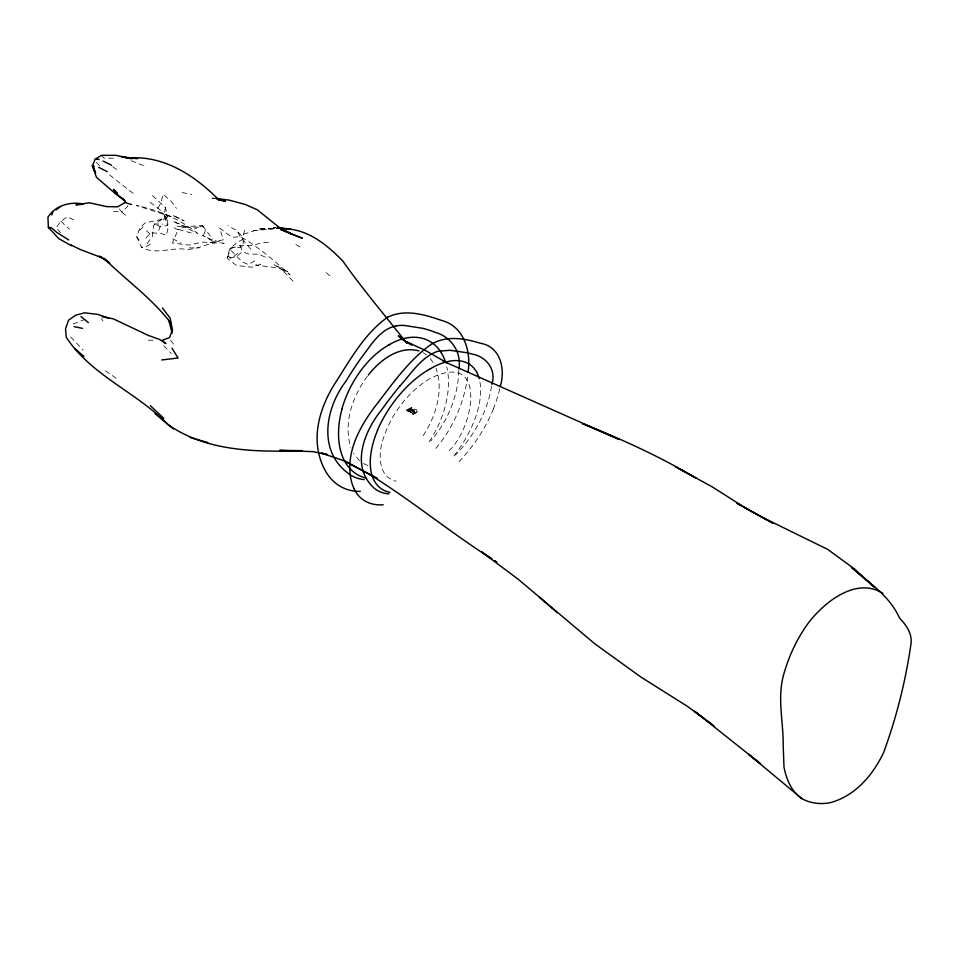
<?xml version="1.0" encoding="UTF-8"?>
<svg xmlns="http://www.w3.org/2000/svg" width="959" height="959" viewBox="0 0 959 959"><rect width="100%" height="100%" fill="white"/><g stroke="black" fill="none" stroke-linecap="round" stroke-linejoin="round"><path stroke-width="0.72" stroke-dasharray="4.79 3.6" d="M416.793 411.303L416.817 410.788A14.085 8.128 0 0 0 416.757 410.464L416.733 410.344A4.124 2.386 0 0 0 416.494 409.865L416.386 409.733A2.158 1.247 0 0 0 415.954 409.385L414.983 409.217M416.566 412.202L414.6 413.473L414.096 412.849A4.639 2.673 0 0 1 414.12 412.526L414 411.147A10.825 6.257 0 0 1 413.856 410.764A9.134 5.275 0 0 0 413.521 410.056L412.718 409.409A20.223 11.676 0 0 0 412.202 408.762L411.627 407.455L409.109 409.193A1.45 0.839 0 0 1 409.445 409.385L410.272 410.116A14.96 8.643 0 0 1 410.764 410.656L412.286 413.425A4.148 2.386 0 0 0 412.562 413.605L413.029 414.252L415.619 412.454A4.483 2.589 0 0 1 415.007 412.142L412.826 411.075A5.502 3.177 0 0 0 411.699 411.123L408.726 411.099A33.062 19.084 0 0 1 407.371 410.884L406.892 410.728M458.846 370.294C458.102 396.295 447.709 421.325 430.783 440.936M147.242 243.598L152.469 236.202L153.656 225.353L161.831 218.952L167.513 216.674L165.428 207.552L152.205 195.3M166.758 233.241C172.248 217.885 158.619 207.36 146.943 200.539M491.559 386.225C487.292 412.322 473.89 436.201 455.501 454.998M165.428 207.552L164.301 213.965L165.284 219.695L167.645 225.425L160.117 226.756L155.909 224.238M167.262 220.019L163.773 214.121L172.117 216.962L136.382 205.49C158.583 210.153 179.86 218.94 197.518 233.397L172.8 221.181L185.938 226.588L202.541 225.581L202.241 226.971L188.587 227.451L175.209 225.964M499.735 388.731L499.195 391.044A94.03 49.353 -55.8 0 1 494.748 405.309L493.358 408.894M210.596 242.411L223.327 239.822L219.707 228.062L232.054 237.352L240.158 236.669C258.582 246.643 274.31 261.076 290.026 274.67L273.806 264.432L287.712 271.709L277.81 267.837L255.562 265.163L260.632 264.157L252.097 267.237L236.501 265.499L227.211 258.247L229.585 248.956L237.089 242.387L242.231 239.642L245.228 228.074M265.223 257.12L258.762 254.231L249.004 254.135L242.315 251.749L236.382 256.748L227.211 258.247L231.083 247.614L238.156 247.734L242.939 246.511L243.262 240.349L242.399 236.885L237.077 230.735L227.87 225.581M191.273 233.013L178.254 229.381L172.392 243.011L189.414 245.12L202.085 242.1L215.583 242.711L202.529 235.315L209.05 238.671L224.142 243.43C209.721 239.858 197.614 251.642 182.977 248.944C169.216 248.093 154.543 254.902 141.429 247.086L136.741 236.861L139.822 227.894L145.169 222.908L166.614 218.328L159.458 220.618L161.831 218.952M158.738 230.436L160.117 226.756M203.656 234.691L205.31 230.999L202.541 225.581L194.581 229.081M157.791 208.391L160.92 202.972L163.042 194.174L171.745 201.941L176.48 208.391M423.207 435.638C435.83 416.194 443.921 390.96 436.033 368.208M165.284 219.695L167.513 216.674M73.699 219.863L67.022 216.854L60.92 221.337L56.101 227.762L60.669 232.809M367.333 376.3C352.72 396.187 343.13 422.895 350.79 447.362M449.196 450.646C474.357 427.079 487.987 348.932 429.596 378.781C407.503 392.255 391.068 414.444 383.156 438.958C378.146 453.223 377.666 477.138 396.211 481.25M145.9 238.024L150.887 232.845L160.021 233.361L167.633 235.315M139.786 230.28L145.133 224.909M237.688 253.464L230.963 258.462L228.218 256.005M408.162 409.301L407.791 409.373A1.762 1.019 0 0 0 407.155 409.685A1.534 0.887 0 0 0 406.904 409.996L406.868 410.104A1.87 1.079 0 0 0 407.06 410.74A2.409 1.391 0 0 0 407.467 411.063L408.174 411.327A1.702 0.983 0 0 0 408.582 411.387L409.337 411.519A3.512 2.026 0 0 0 410.032 411.747C413.521 413.952 422.943 411.039 414.108 410.404A6.617 3.824 0 0 0 413.569 410.296L409.829 409.781A3.129 1.81 0 0 0 409.409 409.541L407.803 409.541A33.577 19.384 0 0 1 406.544 410.248L406.604 410.572M254.746 260.896L248.309 264.552L242.303 261.951L229.585 248.956L240.241 245.372L252.661 245.456L262.071 242.771L268.604 242.519M413.269 414.42L415.247 413.305L414.168 410.92M150.323 244.233L145.001 247.194L141.429 247.086M186.19 226.216L177.535 229.692L171.385 226.132M85.339 319.251L73.364 323.95L72.476 320.21M243.502 234.272L256.329 230.076L278.913 228.278L258.139 228.494L275.629 228.302M253.2 230.735L278.889 228.302M409.925 409.445L412.802 409.421M414.588 409.241L413.773 409.385A8.128 4.687 0 0 1 413.233 409.421L412.993 409.433M189.271 247.878L199.208 247.913M148.237 340.157L155.13 340.277M113.426 158.247L103.932 158.067L101.486 155.334M153.967 223.903L162.982 224.178M409.097 409.445L408.366 409.337L411.411 407.743A6.186 3.572 0 0 1 412.454 408.438A21.817 12.599 0 0 1 413.185 409.121L414.06 410.452M113.498 211.364L121.865 212.059L127.02 216.65M276.408 227.703L273.555 227.415L276.372 228.026M215.02 198.393L212.167 198.033L214.816 198.705M182.114 192.567L191.812 194.473M367.836 465.547L363.197 463.401M131.407 160.716L143.382 165.595M172.8 238.755L180.76 243.035M423.123 352.696L426.551 354.938M412.43 413.928L413.125 414.324M295.84 244.545L301.941 248.057M411.855 410.044L411.519 409.301A1.379 0.803 0 0 1 411.375 409.061L411.363 408.99M408.462 409.397L409.769 410.26A3.033 1.75 0 0 0 409.961 410.464L410.26 410.812A6.018 3.476 0 0 1 410.584 411.483L410.62 411.603A5.286 3.045 0 0 0 410.764 411.926L411.855 413.113M105.43 370.809L116.638 378.517M112.73 166.674L118.173 170.69M133.181 193.394L106.809 172.8M411.998 410.14L412.442 411.039A2.266 1.307 0 0 0 412.873 411.387C416.59 413.101 413.773 414.959 411.135 412.754A1.438 0.827 0 0 1 410.344 412.37M326.108 272.644L331.622 277.259M146.427 230.807L152.469 236.202M359.469 460.692L353.535 453.343M60.92 221.337L69.551 229.261M283.78 271.685L294.401 282.653M70.63 336.957L83.109 350.023M163.797 345.66L171.289 353.679M430.303 358.498L434.211 364.204M250.79 249.232L240.158 236.669L237.077 230.735M410.344 412.37L410.152 412.118A7.612 4.399 0 0 0 409.577 411.519L409.049 411.075A8.703 5.023 0 0 0 408.462 410.74C406.053 409.637 410.728 406.52 411.315 408.738M96.475 162.227L100.156 166.626M119.312 208.93L121.865 212.059L127.967 206.113L125.833 203.392M170.546 340.361L174.622 345.492M202.541 225.581L212.73 239.223M136.741 236.861L139.079 239.99M101.306 318.604L103.009 320.893M240.241 245.372L242.315 251.749M409.925 409.457A6.09 3.512 0 0 1 409.097 409.445M493.417 408.894A90.973 47.746 -55.8 0 1 459.013 461.639M453.823 455.981A75.246 39.487 -55.8 0 0 474.405 420.426A71.386 37.461 -55.8 0 0 477.822 410.068A73.723 38.696 -55.8 0 0 479.644 380.483M429.152 441.739A75.246 47.063 -64.5 0 0 445.815 403.919A71.386 44.653 -64.5 0 0 447.841 392.746A73.723 46.116 -64.5 0 0 446.846 367.045M435.83 448.392A90.374 56.533 -64.5 0 0 464.552 392.447A94.761 59.266 -64.5 0 0 467.512 377.055M177.871 217.585L172.608 215.343L184.188 220.954L177.871 217.585"/><path stroke-width="1.44" d="M458.893 368.927C461.758 352.217 451.186 336.681 435.086 332.305A240.265 150.275 -64.5 0 0 422.751 328.314L404.266 325.437A81.815 51.175 -64.5 0 0 396.307 325.82M468.052 372.008C471.241 351.593 464.156 326.48 441.931 320.534C424.537 314.564 404.518 308.486 387.016 317.549M491.847 384.379C496.606 369.982 486.429 356.412 472.14 354.123A252.804 132.678 -55.8 0 0 467.261 352.792L450.095 350.299L438.311 351.174A45.505 23.879 -55.8 0 0 437.196 351.474C420.881 357.491 411.279 373.626 399.951 385.914M500.226 386.429C505.681 369.443 500.61 346.427 480.315 343.25C463.856 338.215 444.449 334.847 429.428 345.6C407.024 362.178 391.248 385.686 374.31 407.407C359.817 426.947 346.894 450.574 350.347 475.748A94.03 50.132 -55.1 0 0 352.912 486.021L353.859 488.287M341.979 409.193L341.248 411.998A70.906 44.929 -63.8 0 0 339.57 420.378A73.723 46.727 -63.8 0 0 341.38 453.319A71.386 45.241 -63.8 0 0 344.796 461.411A75.246 47.686 -63.8 0 0 365.631 477.894M377.558 430.339L376.491 432.953A70.906 37.797 -55.1 0 0 373.794 440.72A73.723 39.307 -55.1 0 0 370.941 470.881A71.386 38.06 -55.1 0 0 372.979 478.157A75.246 40.11 -55.1 0 0 389.941 492.339M51.738 214.972L52.853 212.263M123.387 198.945L116.746 194.833L96.439 177.319L92.424 165.703L95.313 159.122L101.486 155.334L115.715 155.322L131.91 158.667L128.997 158.199M368.292 375.053C379.98 360.224 398.872 345.444 418.891 350.898M56.078 209.877L60.357 206.7M387.676 317.177C364.048 333.84 350.095 360.164 334.691 383.888C320.594 406.34 311.687 434.511 320.797 460.548A94.761 60.057 -63.8 0 0 325.712 471.444A90.374 57.276 -63.8 0 0 360.32 491.368M131.527 204.567L125.126 202.481L117.609 206.844L106.629 206.617L89.379 202.805L75.977 204.794L82.822 204.351M396.295 325.868C379.884 329.045 371.061 345.312 361.507 357.467A240.194 150.239 -64.5 0 0 345.839 381.382C325.976 407.227 317.705 449.148 346.571 472.056A78.722 49.233 -64.5 0 0 364.192 479.62M161.687 359.949L178.062 358.019L171.997 348.225M95.313 159.122L99.101 159.47M82.822 203.871C69.683 201.534 55.394 205.478 47.95 217.19L48.37 227.367L58.811 238.683L71.601 245.816M279.812 228.446L283.888 228.698M286.609 228.865C309.373 230.16 327.834 245.636 343.022 261.304C362.826 289.57 385.446 315.895 406.7 343.058M280.316 228.158L290.697 229.117L279.261 227.978M216.446 198.561L229.285 200.143L245.516 204.567L257.312 209.793L279.417 227.583L292.303 234.428L280.507 229.381L302.457 238.288L293.574 234.919M126.097 157.696L121.757 156.916L137.688 158.547L126.864 158.055C163.198 154.723 194.605 175.245 218.988 200.035L215.919 198.033L225.437 201.402L218.796 199.724M102.337 316.818L113.21 318.808L148.357 335.434L159.47 339.402L165.859 343.574L162.011 340.397L169.527 337.568L172.488 329.812L170.127 318.112L162.395 307.947M74.179 326.647L82.498 328.374M326.995 454.554L312.85 451.641L279.62 450.37L302.313 450.646C256.94 452.18 206.377 451.773 167.885 424.429C136.55 392.219 91.057 375.425 66.231 337.16L65.524 328.781L68.533 320.246L75.629 315.223L84.5 312.838L97.686 314.384L108.619 317.956M326.983 454.326L321.325 453.068L344.389 460.907L377.259 478.433M207.779 442.531L190.182 437.436M105.286 259.026L80.208 249.508L70.463 244.653M101.63 257.228L99.113 256.185L109.698 262.982L105.166 259.481C126.9 280.771 152.061 298.453 170.702 322.955M277.487 227.199L280.879 228.722M443.118 361.135L619.25 439.474L582.425 423.602C621.468 439.126 659.84 456.472 695.946 478.073L675.424 466.697L712.465 487.004L746.881 508.917L773.11 523.35M281.323 229.069L292.303 234.428M103.045 161.04L111.568 165.236M98.741 167.381L107.216 171.637M95.648 172.884L92.424 165.703L94.497 166.746M344.389 460.907L377.402 478.517M411.974 344.988L404.842 341.104L424.609 350.023L447.949 363.377M773.158 523.362L736.896 503.163L761.434 516.901L827.749 549.411L854.697 569.155L874.956 587.603L851.496 567.38C869.921 583.791 889.329 595.347 899.686 618.315C906.315 625.004 912.189 633.539 911.05 643.489C905.728 680.506 896.485 717.584 883.563 752.623C872.942 775.112 854.925 796.27 829.979 802.731L829.823 802.755C820.389 804.529 810.415 803.378 801.964 798.679L748.655 754.373L760.271 763.544L694.472 711.194L704.841 718.998M411.627 344.725L403.823 340.289L406.796 342.663M50.276 228.506L48.37 227.367L51.271 227.655L56.833 232.474L68.676 239.954M368.556 473.806C411.171 500.059 449.687 532.101 491.955 558.977M494.388 560.595L496.834 562.214L494.472 560.619M490.936 558.222L481.514 551.821L518.375 579.38L594.808 643.801L640.984 677.102L687.303 706.268L711.374 724.045M882.831 593.273C856.075 576.671 824.788 601.808 808.533 622.739C796.905 638.706 788.466 656.831 783.323 675.867C777.281 698.703 783.443 722.139 783.191 745.251L783.982 767.008C786.332 779.068 791.319 791.619 801.964 798.679M707.143 720.724L714.047 725.939M125.341 201.438L119.108 196.439L113.498 189.367L117.454 193.191M406.736 342.591L398.345 335.782L402.42 339.714M80.964 316.566L88.42 322.668M173.339 428.961L154.962 413.569M74.658 348.513L83.984 356.448M557.179 612.669L539.414 597.181L542.458 599.866M150.407 405.717L163.725 418.304M441.2 352.732L442.255 354.518A70.906 44.354 -64.5 0 1 444.928 360.416A73.723 46.116 -64.5 0 1 445.647 362.562M92.424 165.703L95.205 171.889M477.306 373.566L478.014 375.173A70.906 37.209 -55.8 0 1 479.2 378.625M124.382 199.784L125.126 202.481M168.796 320.378L172.117 333.085M399.975 385.938A218.029 114.421 -55.8 0 0 381.826 409.565C364.959 430.171 350.455 464.647 372.667 486.764A85.447 44.845 -55.8 0 0 388.922 493.885M430.399 368.736A77.535 40.698 -55.8 0 1 477.438 373.423M389.006 344.832A77.535 48.501 -64.5 0 1 441.332 352.576M341.836 409.193A77.535 49.137 -63.8 0 1 389.63 344.485M377.426 430.339A77.535 41.333 -55.1 0 1 430.423 368.724M383.228 504.77A90.973 48.501 -55.1 0 1 353.799 488.347"/></g></svg>
